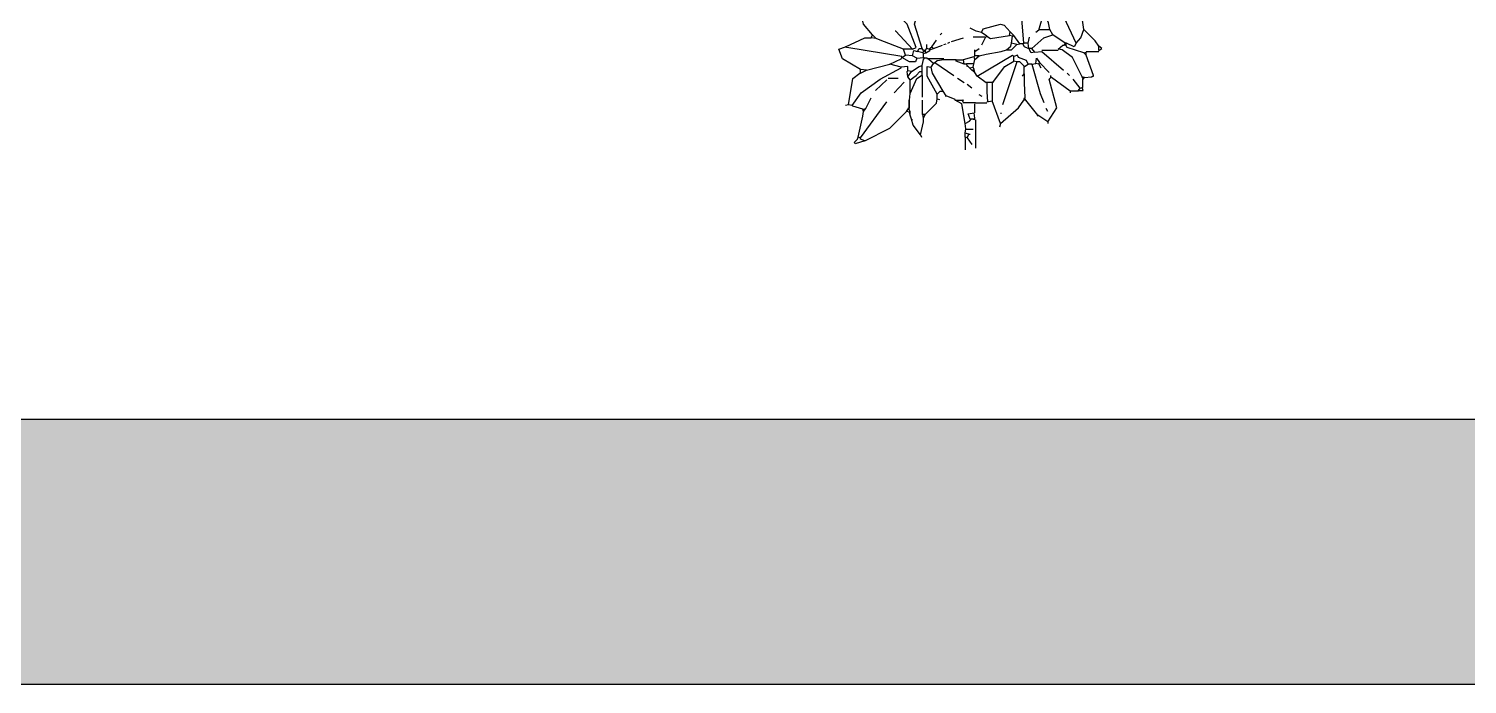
# Model space of a CAD drawing. Header units: millimetres. Extents: x 284148 to 331264, y 78716 to 101523.
# Drawn here: x 291296 to 294804, y 78716 to 80314 of the extents above; entities that cross this region are included whole.
import ezdxf

# ---------------------------------------------------------------- set-up
doc = ezdxf.new("R2010")
doc.units = ezdxf.units.MM
doc.layers.add('www.cad-blocks.net', color=7, linetype='Continuous')

# ---------------------------------------------------------------- blocks, each defined once
blk = doc.blocks.new('A$C1A515F75')
at = {"linetype": 'Continuous'}
for points in [[(696.7, 260.3), (687.5, 379.5), (694.8, 447.4)], [(825, 260.3), (742.5, 436.4), (737, 443.7)], [(328.2, 280.5), (306.2, 306.2), (297, 346.5), (298.9, 355.7)], [(425.3, 245.7), (434.5, 249.3), (412.5, 306.2), (368.5, 352), (344.7, 361.2), (335.5, 359.3), (333.7, 363)], [(449.2, 247.5), (430.8, 306.2), (441.8, 344.7), (482.1, 377.7), (495, 372.2)], [(843.3, 293.4), (834.2, 355.7), (832.3, 361.2)], [(733.3, 291.5), (746.2, 333.7)], [(760.8, 293.4), (757.1, 309.8), (746.2, 333.7)], [(425.3, 245.7), (385, 289.7), (383.2, 289.7)], [(493.2, 280.5), (496.8, 284.2)], [(594, 286), (581.2, 289.7), (566.5, 297)], [(594, 286), (597.7, 295.2), (639.8, 306.2), (649, 304.3)], [(606.8, 276.9), (594, 286)], [(663.7, 287.8), (649, 304.3)], [(661.8, 278.7), (663.7, 287.8)], [(672.8, 278.7), (663.7, 287.8)], [(733.3, 291.5), (726, 286)], [(733.3, 293.4), (757.1, 293.4), (760.8, 293.4)], [(768.2, 280.5), (760.8, 293.4)], [(825, 260.3), (836, 273.2), (843.3, 293.4)], [(865.3, 271.4), (843.3, 293.4)], [(298.9, 196.2), (254.8, 221.8), (245.7, 245.7), (262.2, 251.2)], [(262.2, 251.2), (309.8, 273.2), (324.5, 273.2)], [(399.7, 227.4), (265.8, 249.3), (262.2, 251.2)], [(324.5, 273.2), (328.2, 280.5)], [(337.3, 271.4), (324.5, 273.2)], [(337.3, 271.4), (328.2, 280.5)], [(403.3, 245.7), (346.5, 267.7), (337.3, 271.4)], [(408.8, 231), (403.3, 245.7)], [(425.3, 245.7), (403.3, 245.7)], [(438.2, 240.2), (441.8, 247.5), (449.2, 247.5)], [(452.8, 242), (449.2, 247.5)], [(456.5, 242), (460.2, 247.5)], [(460.2, 247.5), (460.2, 256.7)], [(465.7, 245.7), (460.2, 247.5)], [(465.7, 245.7), (473, 251.2)], [(467.5, 243.8), (465.7, 245.7)], [(467.5, 243.8), (476.7, 247.5)], [(473, 251.2), (484, 267.7)], [(476.7, 247.5), (473, 251.2)], [(476.7, 247.5), (498.7, 254.9)], [(502.3, 256.7), (507.8, 258.5)], [(511.5, 260.3), (517, 262.2)], [(520.7, 264), (550, 273.2)], [(603.2, 275), (573.8, 275)], [(577.5, 240.2), (588.5, 247.5)], [(603.2, 273.2), (594, 254.9)], [(603.2, 273.2), (606.8, 276.9)], [(606.8, 276.9), (616, 271.4), (661.8, 278.7)], [(654.5, 243.8), (665.5, 253), (667.3, 260.3)], [(654.5, 243.8), (667.3, 243.8), (680.1, 256.7)], [(669.2, 276.9), (661.8, 278.7)], [(667.3, 260.3), (669.2, 276.9)], [(680.1, 256.7), (667.3, 260.3)], [(669.2, 276.9), (672.8, 278.7)], [(687.5, 258.5), (672.8, 278.7)], [(680.1, 256.7), (687.5, 258.5)], [(694.8, 258.5), (687.5, 258.5)], [(694.8, 258.5), (696.7, 260.3)], [(707.7, 247.5), (698.5, 251.2), (694.8, 258.5)], [(707.7, 260.3), (696.7, 260.3)], [(707.7, 260.3), (711.3, 275)], [(709.5, 247.5), (707.7, 260.3)], [(709.5, 247.5), (707.7, 247.5)], [(711.3, 247.5), (709.5, 247.5)], [(724.2, 238.3), (715, 236.5), (711.3, 243.8), (711.3, 247.5)], [(716.8, 247.5), (711.3, 247.5)], [(716.8, 247.5), (746.2, 273.2), (768.2, 280.5)], [(724.2, 238.3), (716.8, 247.5)], [(797.5, 260.3), (768.2, 280.5)], [(781, 245.7), (792, 254.9), (795.7, 254.9)], [(839.7, 177.9), (815.8, 225.5), (790.2, 243.8), (781, 245.7)], [(795.7, 254.9), (797.5, 260.3)], [(799.3, 254.9), (795.7, 254.9)], [(801.2, 260.3), (797.5, 260.3)], [(799.3, 254.9), (801.2, 260.3)], [(843.3, 236.5), (803, 249.3), (799.3, 254.9)], [(825, 260.3), (819.5, 251.2), (801.2, 260.3)], [(870.8, 265.8), (865.3, 271.4)], [(870.8, 265.8), (865.3, 271.4)], [(880, 253), (870.8, 265.8)], [(880, 242), (887.3, 247.5), (880, 253)], [(880, 242), (880, 253)], [(370.3, 209), (397.8, 221.8), (399.7, 225.5)], [(399.7, 225.5), (408.8, 231)], [(399.7, 225.5), (399.7, 227.4)], [(436.3, 223.7), (432.7, 214.5), (418, 214.5), (399.7, 225.5)], [(425.3, 229.2), (408.8, 231)], [(425.3, 229.2), (429, 242), (438.2, 240.2)], [(436.3, 223.7), (425.3, 229.2)], [(436.3, 223.7), (452.8, 225.5)], [(451, 236.5), (438.2, 240.2)], [(449.2, 205.4), (452.8, 220), (454.7, 223.7)], [(451, 236.5), (454.7, 242)], [(452.8, 234.7), (451, 236.5)], [(454.7, 242), (452.8, 242)], [(452.8, 234.7), (458.3, 236.5)], [(452.8, 225.5), (452.8, 234.7)], [(454.7, 223.7), (452.8, 225.5)], [(456.5, 242), (454.7, 242)], [(460.2, 223.7), (454.7, 223.7)], [(458.3, 236.5), (456.5, 242)], [(458.3, 236.5), (467.5, 242), (467.5, 243.8)], [(476.7, 210.8), (465.7, 220), (460.2, 223.7)], [(502.3, 221.8), (460.2, 221.8)], [(471.2, 201.7), (476.7, 210.8)], [(476.7, 210.8), (480.3, 212.7)], [(480.3, 212.7), (485.8, 218.2), (502.3, 220)], [(480.3, 212.7), (526.2, 181.5)], [(531.7, 219.1), (502.3, 219.1)], [(531.7, 219.1), (550, 219.1)], [(551.8, 209), (531.7, 216.3), (531.7, 218.2)], [(550, 220), (575.7, 227.4)], [(551.8, 209), (550, 220)], [(557.3, 210.8), (575.7, 210.8)], [(573.8, 201.7), (575.7, 212.7)], [(575.7, 227.4), (577.5, 229.2)], [(577.5, 220), (575.7, 227.4)], [(575.7, 212.7), (577.5, 220)], [(577.5, 240.2), (577.5, 243.8)], [(577.5, 229.2), (577.5, 240.2)], [(577.5, 220), (588.5, 229.2)], [(588.5, 229.2), (577.5, 229.2)], [(583, 179.7), (669.2, 231), (672.8, 227.4)], [(588.5, 229.2), (605, 232.9), (641.7, 240.2), (654.5, 243.8)], [(623.3, 166.8), (650.8, 203.5), (672.8, 216.3)], [(680.1, 214.5), (645.3, 110)], [(707.7, 209), (704, 218.2), (683.8, 225.5), (682, 231), (672.8, 227.4)], [(672.8, 216.3), (672.8, 227.4)], [(680.1, 214.5), (672.8, 216.3)], [(698.5, 203.5), (687.5, 214.5), (680.1, 214.5)], [(716.8, 209), (726, 210.8)], [(724.2, 238.3), (740.7, 240.2)], [(726, 210.8), (727.8, 223.7), (735.2, 212.7)], [(733.3, 209), (726, 210.8)], [(733.3, 209), (735.2, 212.7)], [(735.2, 212.7), (759, 188.8)], [(740.7, 242.9), (781, 242.9)], [(740.7, 240.2), (793.8, 194.3)], [(843.3, 236.5), (848.8, 238.3)], [(848.8, 231), (843.3, 236.5)], [(848.8, 240.2), (880, 240.2)], [(848.8, 231), (848.8, 238.3)], [(867.2, 181.5), (848.8, 231)], [(269.5, 110), (280.5, 174.2), (297, 187), (298.9, 187)], [(278.7, 108.2), (300.7, 139.4), (346.5, 172.3), (397.8, 199.9), (397.8, 201.7)], [(298.9, 187), (298.9, 196.2)], [(313.5, 194.3), (298.9, 196.2)], [(298.9, 187), (313.5, 194.3)], [(313.5, 194.3), (370.3, 209)], [(397.8, 201.7), (370.3, 209)], [(414.3, 192.5), (414.3, 203.5), (397.8, 201.7)], [(414.3, 177.9), (412.5, 190.7), (414.3, 192.5)], [(414.3, 177.9), (412.5, 177.9)], [(423.5, 190.7), (414.3, 192.5)], [(414.3, 177.9), (423.5, 190.7)], [(419.8, 170.5), (414.3, 177.9)], [(419.8, 170.5), (434.5, 181.5), (443.7, 190.7), (449.2, 190.7)], [(419.8, 137.5), (436.3, 174.2), (447.3, 181.5), (449.2, 181.5)], [(423.5, 190.7), (441.8, 203.5), (449.2, 205.4)], [(449.2, 190.7), (449.2, 205.4)], [(449.2, 181.5), (449.2, 190.7)], [(449.2, 181.5), (449.2, 128.3)], [(485.8, 135.7), (461.1, 179.7), (461.1, 203.5), (471.2, 201.7)], [(500.5, 143), (474.8, 187), (471.2, 201.7)], [(557.3, 209), (551.8, 209)], [(559.2, 205.4), (557.3, 209)], [(559.2, 205.4), (557.3, 203.5)], [(564.7, 199.9), (559.2, 205.4)], [(564.7, 199.9), (573.8, 201.7)], [(570.2, 194.3), (564.7, 199.9)], [(570.2, 194.3), (575.7, 196.2)], [(577.5, 188.8), (570.2, 194.3)], [(575.7, 196.2), (573.8, 201.7)], [(577.5, 188.8), (575.7, 196.2)], [(583, 179.7), (577.5, 188.8)], [(605, 163.2), (583, 179.7)], [(696.7, 185.2), (693, 179.7)], [(697.6, 185.2), (697.6, 203.5)], [(698.5, 203.5), (707.7, 209)], [(700.3, 126.5), (698.5, 163.2), (698.5, 185.2)], [(716.8, 209), (707.7, 209)], [(716.8, 209), (737, 137.5), (746.2, 115.5)], [(733.3, 209), (738.8, 199.9)], [(755.3, 67.9), (777.3, 102.7), (759, 172.3), (762.7, 176)], [(762.7, 176), (762.7, 181.5)], [(810.3, 143), (764.5, 176), (762.7, 176)], [(808.5, 181.5), (803, 187)], [(841.5, 172.3), (839.7, 177.9)], [(845.2, 176), (839.7, 177.9)], [(841.5, 172.3), (845.2, 176)], [(845.2, 176), (861.7, 177.9)], [(861.7, 177.9), (867.2, 181.5)], [(861.7, 177.9), (867.2, 179.7), (867.2, 181.5)], [(335.5, 144.8), (363, 170.5)], [(366.7, 175.1), (390.5, 175.1)], [(381.3, 139.4), (405.1, 165)], [(419.8, 137.5), (419.8, 170.5)], [(485.8, 135.7), (493.2, 143), (500.5, 143)], [(507.8, 132), (500.5, 143)], [(551.8, 163.2), (535.3, 174.2)], [(570.2, 150.3), (559.2, 159.5)], [(605, 165), (623.3, 165)], [(609.6, 117.4), (607.3, 141.2), (607.3, 163.2)], [(620.6, 119.2), (620.6, 163.2), (623.3, 166.8)], [(810.3, 143.9), (830.5, 143.9)], [(810.3, 143), (810.3, 139.4)], [(834.2, 150.3), (817.6, 172.3)], [(830.5, 144.8), (841.5, 144.8), (839.7, 152.2)], [(830.5, 144.8), (834.2, 150.3)], [(834.2, 150.3), (839.7, 152.2)], [(840.6, 152.2), (840.6, 172.3)], [(269.5, 110), (262.2, 108.2)], [(278.7, 108.2), (269.5, 110)], [(304.3, 99), (280.5, 106.4), (278.7, 108.2)], [(298.9, 29.3), (363, 117.4)], [(311.7, 100.8), (324.5, 126.5)], [(417.1, 102.7), (417.1, 121)], [(418, 121), (419.8, 137.5)], [(418, 100.8), (418, 119.2), (418, 121)], [(450.1, 86.2), (450.1, 121)], [(456.5, 86.2), (484, 113.7), (485.8, 124.7)], [(485.8, 124.7), (485.8, 135.7)], [(485.8, 124.7), (491.3, 122.8)], [(507.8, 132), (506, 130.2)], [(529.8, 122.8), (507.8, 132)], [(553.7, 64.2), (546.3, 111.9), (529.8, 121), (529.8, 122.8)], [(548.2, 120.1), (529.8, 120.1)], [(548.2, 117.4), (550, 122.8)], [(579.3, 114.6), (548.2, 114.6)], [(577.5, 89.9), (577.5, 111.9)], [(579.3, 114.6), (606.8, 114.6)], [(595.8, 130.2), (588.5, 133.9)], [(606.8, 117.4), (619.6, 119.2)], [(639.8, 64.2), (619.6, 119.2)], [(639.8, 64.2), (683.8, 102.7), (696.7, 121)], [(696.7, 121), (698.5, 126.5)], [(702.2, 121), (696.7, 121)], [(702.2, 121), (698.5, 126.5)], [(731.5, 84.4), (702.2, 121)], [(293.3, 31.2), (304.3, 82.5), (306.2, 93.5)], [(304.3, 99), (311.7, 100.8)], [(306.2, 93.5), (304.3, 99)], [(306.2, 93.5), (311.7, 100.8)], [(309.8, 22), (370.3, 53.2), (410.7, 93.5)], [(410.7, 93.5), (416.2, 100.8)], [(418, 91.7), (410.7, 93.5)], [(416.2, 100.8), (416.2, 102.7)], [(419.8, 93.5), (416.2, 100.8)], [(418, 91.7), (419.8, 93.5)], [(419.8, 84.4), (418, 91.7)], [(419.8, 84.4), (419.8, 93.5)], [(423.5, 75.2), (419.8, 84.4)], [(445.5, 36.7), (427.2, 60.5), (423.5, 75.2)], [(423.5, 75.2), (425.3, 73.3)], [(445.5, 36.7), (452.8, 67.9), (452.8, 77)], [(452.8, 77), (451, 86.2)], [(456.5, 86.2), (451, 86.2)], [(452.8, 77), (456.5, 86.2)], [(553.7, 64.2), (564.7, 69.7), (568.3, 75.2)], [(566.5, 75.2), (561, 88), (575.7, 89.9)], [(568.3, 75.2), (566.5, 75.2)], [(577.5, 73.3), (568.3, 75.2)], [(577.5, 75.2), (568.3, 75.2)], [(577.5, 77), (575.7, 89.9)], [(577.5, 75.2), (577.5, 77)], [(577.5, 73.3), (577.5, 75.2)], [(579.3, 73.3), (579.3, 3.7)], [(641.7, 88), (641.7, 89.9)], [(731.5, 84.4), (729.7, 82.5)], [(755.3, 67.9), (731.5, 84.4)], [(755.3, 93.5), (751.7, 100.8)], [(445.5, 36.7), (447.3, 31.2)], [(555.5, 51.3), (553.7, 64.2)], [(553.7, 40.4), (555.5, 51.3)], [(553.7, 31.2), (553.7, 40.4)], [(562.8, 38.5), (553.7, 40.4)], [(555.5, 50.4), (573.8, 50.4)], [(559.2, 29.3), (562.8, 38.5)], [(562.8, 38.5), (566.5, 38.5)], [(639.8, 64.2), (638, 55)], [(755.3, 67.9), (755.3, 64.2)], [(309.8, 22), (286, 14.7), (284.2, 18.4), (291.5, 25.7), (293.3, 31.2)], [(298.9, 29.3), (293.3, 31.2)], [(309.8, 22), (298.9, 25.7), (298.9, 29.3)], [(559.2, 29.3), (553.7, 31.2)], [(553.7, 31.2), (553.7, 0)], [(559.2, 29.3), (570.2, 12.8)]]:
    blk.add_lwpolyline(points, dxfattribs=at)
blk = doc.blocks.new('FORMAT')
at = {"true_color": 0x546d8e}
h = blk.add_hatch(color=155, dxfattribs=at)
h.set_gradient(color1=(68, 68, 68), color2=(84, 109, 142), tint=1)
h.paths.add_polyline_path([(287877.4, 79361.7), (287877.4, 78715.5), (331264, 78715.5), (331264, 79361.7)])
at = {"color": 155, "true_color": 0x546d8e}
for p, q in [((287877.4, 79361.7), (331264, 79361.7)), ((287877.4, 79361.7), (331264, 79361.7)), ((287877.4, 78715.5), (331264, 78715.5))]:
    blk.add_line(p, q, dxfattribs=at)

msp = doc.modelspace()

# ---------------------------------------------------------------- block references
msp.add_blockref('A$C1A515F75', (293025.4, 80018.5))
at = {"layer": 'www.cad-blocks.net'}
msp.add_blockref('FORMAT', (0, 0), dxfattribs=at)

doc.saveas('drawing.dxf')
